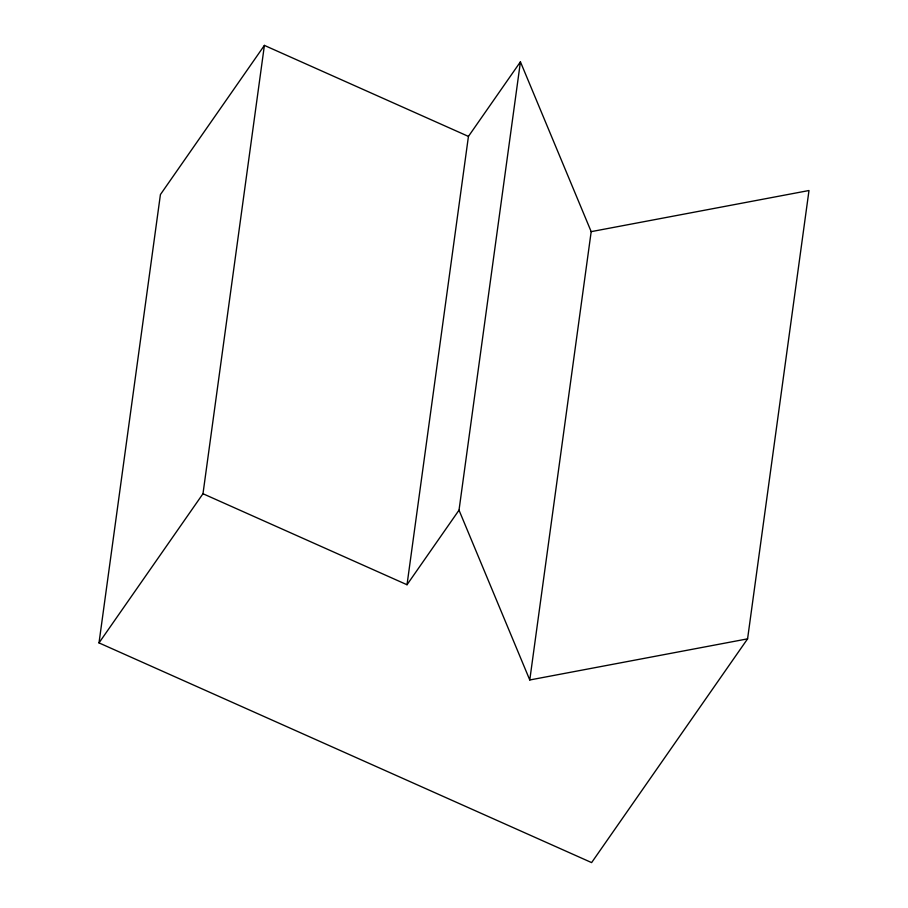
<?xml version="1.0" encoding="UTF-8"?>
<svg xmlns="http://www.w3.org/2000/svg" width="908" height="908" viewBox="0 0 908 908"><rect width="100%" height="100%" fill="white"/><g stroke="black" fill="none" stroke-linecap="round" stroke-linejoin="round"><path stroke-width="1.36" d="M747.579 638.857L529.773 679.979L591.187 231.642L808.994 190.521L747.579 638.857L591.619 862.6L99.006 642.898L160.421 194.562L264.398 45.4L468.437 136.404L407.022 584.741L202.983 493.736L264.398 45.4M407.022 584.741L459.017 510.16L520.432 61.823L591.187 231.642M99.006 642.898L202.983 493.736M468.437 136.404L520.432 61.823M459.017 510.16L529.773 679.979"/></g></svg>
